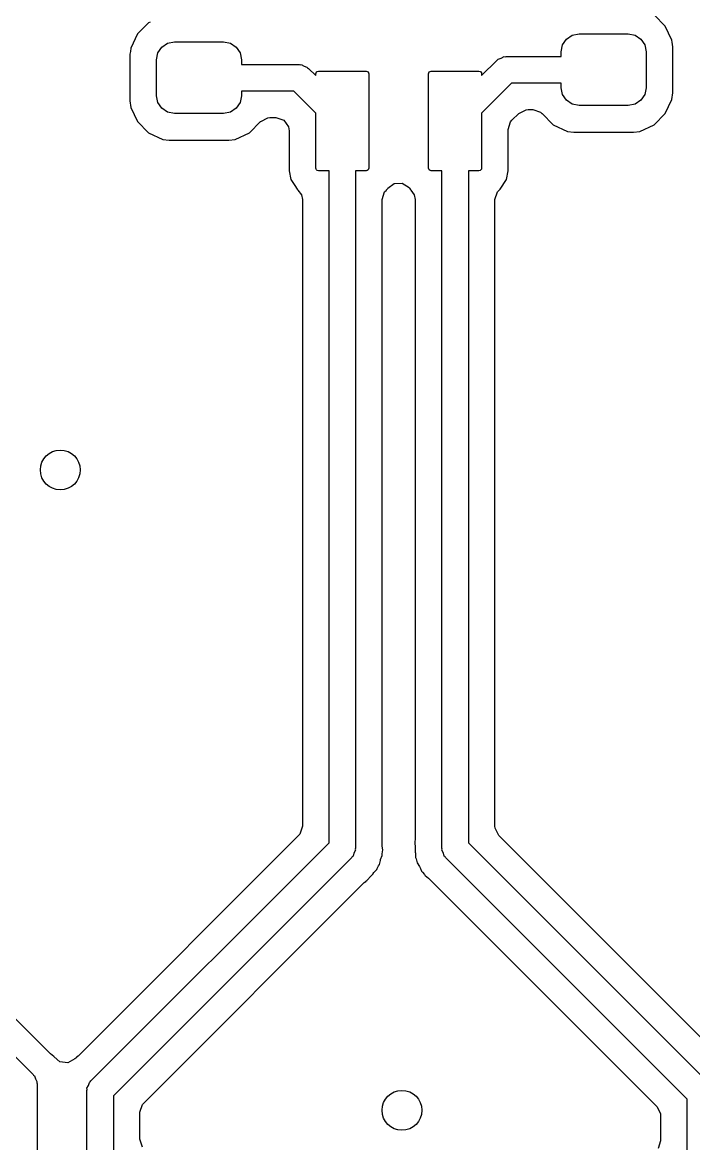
# Model space of a CAD drawing. Extents: x 100.3 to 197.2, y -144.7 to -85.3.
# Drawn here: x 117.84 to 122.9, y -111.05 to -102.6 of the extents above; entities that cross this region are included whole.
import ezdxf

# ---------------------------------------------------------------- set-up
doc = ezdxf.new("R2010")
doc.units = 0
doc.layers.add('BLACK', color=7, linetype='CONTINUOUS')

msp = doc.modelspace()

# ---------------------------------------------------------------- linework, layer by layer
at = {"layer": 'BLACK', "linetype": 'CONTINUOUS'}
for p, q in [((122.684, -102.63), (122.6, -102.546)), ((118.79, -102.606), (118.706, -102.69)), ((118.803, -102.6), (118.79, -102.606)), ((122.734, -102.736), (122.684, -102.63)), ((122.684, -102.63), (122.684, -102.63)), ((122.684, -102.63), (122.684, -102.63)), ((118.706, -102.69), (118.656, -102.797)), ((121.94, -102.73), (121.983, -102.7)), ((121.983, -102.7), (122.035, -102.69)), ((122.035, -102.69), (122.405, -102.69)), ((122.405, -102.69), (122.457, -102.7)), ((122.457, -102.7), (122.5, -102.73)), ((118.656, -102.797), (118.653, -102.822)), ((118.656, -102.797), (118.656, -102.797)), ((118.86, -102.833), (118.89, -102.79)), ((118.89, -102.79), (118.933, -102.76)), ((118.933, -102.76), (118.985, -102.75)), ((118.985, -102.75), (119.355, -102.75)), ((119.355, -102.75), (119.407, -102.76)), ((119.407, -102.76), (119.45, -102.79)), ((119.45, -102.79), (119.48, -102.833)), ((121.9, -102.825), (121.91, -102.773)), ((121.91, -102.773), (121.94, -102.73)), ((122.5, -102.73), (122.53, -102.773)), ((122.53, -102.773), (122.54, -102.825)), ((122.734, -102.737), (122.734, -102.736)), ((122.736, -102.753), (122.734, -102.737)), ((122.74, -102.786), (122.736, -102.753)), ((122.74, -103.134), (122.74, -102.786)), ((118.65, -102.843), (118.649, -102.846)), ((118.649, -102.846), (118.649, -103.194)), ((118.653, -102.822), (118.65, -102.843)), ((118.85, -102.885), (118.86, -102.833)), ((118.85, -103.155), (118.85, -102.885)), ((119.48, -102.833), (119.49, -102.885)), ((119.49, -102.885), (119.49, -102.92)), ((121.3, -103.004), (121.414, -102.889)), ((121.414, -102.889), (121.421, -102.886)), ((121.421, -102.886), (121.426, -102.879)), ((121.426, -102.879), (121.448, -102.872)), ((121.448, -102.872), (121.469, -102.861)), ((121.469, -102.861), (121.477, -102.862)), ((121.477, -102.862), (121.485, -102.86)), ((121.485, -102.86), (121.9, -102.86)), ((121.9, -102.86), (121.9, -102.825)), ((122.54, -102.825), (122.54, -103.095)), ((119.49, -102.92), (119.925, -102.92)), ((119.925, -102.92), (119.933, -102.922)), ((119.933, -102.922), (119.941, -102.921)), ((119.941, -102.921), (119.962, -102.932)), ((119.962, -102.932), (119.984, -102.939)), ((119.984, -102.939), (119.989, -102.946)), ((119.989, -102.946), (119.996, -102.949)), ((119.996, -102.949), (120.05, -103.004)), ((120.056, -102.976), (120.062, -102.972)), ((120.062, -102.972), (120.07, -102.97)), ((120.07, -102.97), (120.43, -102.97)), ((120.43, -102.97), (120.438, -102.972)), ((120.438, -102.972), (120.444, -102.976)), ((120.906, -102.976), (120.912, -102.972)), ((120.912, -102.972), (120.92, -102.97)), ((120.92, -102.97), (121.28, -102.97)), ((121.28, -102.97), (121.288, -102.972)), ((121.288, -102.972), (121.294, -102.976)), ((120.05, -102.99), (120.052, -102.982)), ((120.05, -103.004), (120.05, -102.99)), ((120.052, -102.982), (120.056, -102.976)), ((120.444, -102.976), (120.448, -102.982)), ((120.448, -102.982), (120.45, -102.99)), ((120.45, -102.99), (120.45, -103.7)), ((120.9, -102.99), (120.902, -102.982)), ((120.9, -103.7), (120.9, -102.99)), ((120.902, -102.982), (120.906, -102.976)), ((121.294, -102.976), (121.298, -102.982)), ((121.298, -102.982), (121.3, -102.99)), ((121.3, -102.99), (121.3, -103.004)), ((119.884, -103.12), (119.49, -103.12)), ((119.49, -103.12), (119.49, -103.155)), ((120.05, -103.286), (119.884, -103.12)), ((121.526, -103.06), (121.3, -103.286)), ((121.9, -103.06), (121.526, -103.06)), ((121.9, -103.095), (121.9, -103.06)), ((121.91, -103.147), (121.9, -103.095)), ((122.54, -103.095), (122.53, -103.147)), ((122.734, -103.183), (122.74, -103.134)), ((118.649, -103.194), (118.649, -103.194)), ((118.649, -103.194), (118.656, -103.243)), ((118.86, -103.207), (118.85, -103.155)), ((118.89, -103.25), (118.86, -103.207)), ((119.48, -103.207), (119.45, -103.25)), ((119.49, -103.155), (119.48, -103.207)), ((121.94, -103.19), (121.91, -103.147)), ((121.983, -103.22), (121.94, -103.19)), ((122.035, -103.23), (121.983, -103.22)), ((122.457, -103.22), (122.405, -103.23)), ((122.5, -103.19), (122.457, -103.22)), ((122.53, -103.147), (122.5, -103.19)), ((122.684, -103.29), (122.734, -103.183)), ((118.656, -103.243), (118.656, -103.243)), ((118.656, -103.243), (118.706, -103.35)), ((118.933, -103.28), (118.89, -103.25)), ((118.985, -103.29), (118.933, -103.28)), ((119.355, -103.29), (118.985, -103.29)), ((119.407, -103.28), (119.355, -103.29)), ((119.45, -103.25), (119.407, -103.28)), ((120.05, -103.7), (120.05, -103.286)), ((121.3, -103.286), (121.3, -103.7)), ((121.529, -103.34), (121.58, -103.289)), ((121.58, -103.289), (121.635, -103.262)), ((121.635, -103.262), (121.65, -103.26)), ((121.65, -103.26), (121.685, -103.26)), ((121.685, -103.26), (121.743, -103.279)), ((121.743, -103.279), (121.755, -103.289)), ((121.755, -103.289), (121.756, -103.29)), ((121.756, -103.29), (121.756, -103.29)), ((121.756, -103.29), (121.84, -103.374)), ((122.405, -103.23), (122.035, -103.23)), ((122.6, -103.374), (122.684, -103.29)), ((118.706, -103.35), (118.706, -103.35)), ((118.706, -103.35), (118.706, -103.35)), ((118.706, -103.35), (118.79, -103.434)), ((119.55, -103.434), (119.634, -103.35)), ((119.634, -103.35), (119.635, -103.349)), ((119.634, -103.35), (119.634, -103.35)), ((119.635, -103.349), (119.689, -103.322)), ((119.689, -103.322), (119.705, -103.32)), ((119.705, -103.32), (119.75, -103.32)), ((119.75, -103.32), (119.809, -103.339)), ((119.809, -103.339), (119.845, -103.389)), ((119.845, -103.389), (119.849, -103.419)), ((121.5, -103.41), (121.519, -103.352)), ((121.519, -103.352), (121.529, -103.34)), ((121.84, -103.374), (121.84, -103.374)), ((121.84, -103.374), (121.84, -103.374)), ((121.84, -103.374), (121.947, -103.424)), ((122.493, -103.424), (122.6, -103.374)), ((118.79, -103.434), (118.79, -103.434)), ((118.79, -103.434), (118.79, -103.434)), ((118.79, -103.434), (118.897, -103.484)), ((119.443, -103.484), (119.55, -103.434)), ((119.849, -103.419), (119.849, -103.722)), ((121.5, -103.722), (121.5, -103.41)), ((121.947, -103.424), (121.947, -103.424)), ((121.947, -103.424), (121.947, -103.424)), ((121.947, -103.424), (121.996, -103.43)), ((121.996, -103.43), (121.996, -103.43)), ((121.996, -103.43), (122.444, -103.43)), ((122.444, -103.43), (122.493, -103.424)), ((122.444, -103.43), (122.444, -103.43)), ((118.897, -103.484), (118.897, -103.484)), ((118.897, -103.484), (118.897, -103.484)), ((118.897, -103.484), (118.946, -103.49)), ((118.946, -103.49), (118.946, -103.49)), ((118.946, -103.49), (119.394, -103.49)), ((119.394, -103.49), (119.443, -103.484)), ((119.394, -103.49), (119.394, -103.49)), ((119.849, -103.722), (119.85, -103.722)), ((119.85, -103.722), (119.862, -103.786)), ((120.052, -103.708), (120.05, -103.7)), ((120.056, -103.714), (120.052, -103.708)), ((120.062, -103.718), (120.056, -103.714)), ((120.07, -103.72), (120.062, -103.718)), ((120.15, -103.72), (120.07, -103.72)), ((120.15, -108.784), (120.15, -103.72)), ((120.43, -103.72), (120.35, -103.72)), ((120.35, -103.72), (120.35, -108.825)), ((120.438, -103.718), (120.43, -103.72)), ((120.444, -103.714), (120.438, -103.718)), ((120.448, -103.708), (120.444, -103.714)), ((120.45, -103.7), (120.448, -103.708)), ((120.902, -103.708), (120.9, -103.7)), ((120.906, -103.714), (120.902, -103.708)), ((120.912, -103.718), (120.906, -103.714)), ((120.92, -103.72), (120.912, -103.718)), ((121, -103.72), (120.92, -103.72)), ((121, -108.825), (121, -103.72)), ((121.28, -103.72), (121.2, -103.72)), ((121.2, -103.72), (121.2, -108.784)), ((121.288, -103.718), (121.28, -103.72)), ((121.294, -103.714), (121.288, -103.718)), ((121.298, -103.708), (121.294, -103.714)), ((121.3, -103.7), (121.298, -103.708)), ((121.488, -103.786), (121.5, -103.722)), ((119.862, -103.786), (119.862, -103.786)), ((119.862, -103.786), (119.893, -103.831)), ((120.593, -103.853), (120.641, -103.816)), ((120.641, -103.816), (120.702, -103.813)), ((120.702, -103.813), (120.753, -103.847)), ((121.439, -103.859), (121.488, -103.786)), ((119.893, -103.831), (119.911, -103.859)), ((119.911, -103.859), (119.911, -103.859)), ((119.911, -103.859), (119.918, -103.866)), ((119.918, -103.866), (119.916, -103.868)), ((119.916, -103.868), (119.943, -103.903)), ((119.943, -103.903), (119.95, -103.938)), ((120.55, -103.938), (120.569, -103.879)), ((120.569, -103.879), (120.583, -103.867)), ((120.582, -103.866), (120.589, -103.859)), ((120.583, -103.867), (120.582, -103.866)), ((120.589, -103.859), (120.59, -103.857)), ((120.589, -103.859), (120.589, -103.859)), ((120.59, -103.857), (120.593, -103.853)), ((120.753, -103.847), (120.757, -103.853)), ((120.757, -103.853), (120.761, -103.859)), ((120.761, -103.859), (120.761, -103.859)), ((120.761, -103.859), (120.761, -103.859)), ((120.761, -103.859), (120.761, -103.859)), ((120.761, -103.859), (120.768, -103.866)), ((120.768, -103.866), (120.766, -103.868)), ((120.766, -103.868), (120.793, -103.903)), ((120.793, -103.903), (120.799, -103.938)), ((121.4, -103.938), (121.419, -103.879)), ((121.419, -103.879), (121.433, -103.867)), ((121.432, -103.866), (121.439, -103.859)), ((121.433, -103.867), (121.432, -103.866)), ((121.439, -103.859), (121.439, -103.859)), ((119.95, -103.938), (119.95, -108.66)), ((120.55, -108.801), (120.55, -103.938)), ((120.799, -103.938), (120.799, -108.76)), ((121.4, -104.16), (121.4, -103.938)), ((121.4, -104.253), (121.4, -104.16)), ((121.4, -104.705), (121.4, -104.253)), ((121.4, -106.65), (121.4, -104.705)), ((121.4, -107.25), (121.4, -106.65)), ((121.4, -108.66), (121.4, -107.25)), ((116, -108.609), (117.921, -110.529)), ((118.045, -110.37), (116.229, -108.555)), ((119.931, -108.718), (119.921, -108.73)), ((119.95, -108.66), (119.931, -108.718)), ((121.402, -108.675), (121.4, -108.66)), ((121.429, -108.73), (121.402, -108.675)), ((119.921, -108.73), (118.259, -110.391)), ((118.354, -110.579), (120.15, -108.784)), ((120.551, -108.808), (120.55, -108.801)), ((120.799, -108.76), (120.797, -108.774)), ((120.797, -108.774), (120.798, -108.774)), ((120.798, -108.774), (120.797, -108.783)), ((120.797, -108.783), (120.799, -108.82)), ((121.2, -108.784), (123.021, -110.604)), ((123.145, -110.445), (121.429, -108.73)), ((120.331, -108.884), (120.324, -108.889)), ((120.338, -108.862), (120.331, -108.884)), ((120.349, -108.841), (120.338, -108.862)), ((120.35, -108.825), (120.348, -108.833)), ((120.348, -108.833), (120.349, -108.841)), ((120.539, -108.911), (120.55, -108.881)), ((120.55, -108.871), (120.553, -108.849)), ((120.55, -108.881), (120.55, -108.871)), ((120.555, -108.839), (120.551, -108.808)), ((120.553, -108.849), (120.555, -108.839)), ((120.799, -108.82), (120.799, -108.828)), ((120.799, -108.828), (120.799, -108.831)), ((120.799, -108.831), (120.799, -108.833)), ((120.799, -108.833), (120.799, -108.853)), ((120.799, -108.853), (120.8, -108.856)), ((120.8, -108.856), (120.801, -108.863)), ((120.801, -108.863), (120.802, -108.895)), ((121.002, -108.833), (121, -108.825)), ((121.001, -108.841), (121.002, -108.833)), ((121.012, -108.862), (121.001, -108.841)), ((121.019, -108.884), (121.012, -108.862)), ((121.026, -108.889), (121.019, -108.884)), ((120.321, -108.896), (118.525, -110.691)), ((120.324, -108.889), (120.321, -108.896)), ((120.513, -108.977), (120.524, -108.957)), ((120.524, -108.957), (120.53, -108.948)), ((120.53, -108.948), (120.537, -108.917)), ((120.537, -108.917), (120.539, -108.911)), ((120.802, -108.895), (120.802, -108.895)), ((120.802, -108.895), (120.806, -108.904)), ((120.806, -108.904), (120.813, -108.926)), ((120.813, -108.926), (120.815, -108.935)), ((120.815, -108.935), (120.832, -108.963)), ((120.832, -108.963), (120.835, -108.969)), ((120.835, -108.969), (120.839, -108.977)), ((121.029, -108.896), (121.026, -108.889)), ((122.85, -110.716), (121.029, -108.896)), ((120.434, -109.069), (120.467, -109.033)), ((120.467, -109.033), (120.468, -109.032)), ((120.468, -109.032), (120.482, -109.018)), ((120.482, -109.018), (120.484, -109.015)), ((120.484, -109.015), (120.488, -109.009)), ((120.488, -109.009), (120.499, -108.998)), ((120.499, -108.998), (120.51, -108.986)), ((120.51, -108.986), (120.513, -108.977)), ((120.839, -108.977), (120.848, -108.998)), ((120.848, -108.998), (120.855, -109.005)), ((120.855, -109.005), (120.869, -109.023)), ((120.869, -109.023), (120.872, -109.028)), ((120.872, -109.028), (120.874, -109.031)), ((120.874, -109.031), (120.9, -109.05)), ((120.9, -109.05), (120.905, -109.055)), ((120.905, -109.055), (122.621, -110.77)), ((118.754, -110.745), (120.416, -109.084)), ((120.416, -109.084), (120.428, -109.075)), ((120.427, -109.074), (120.434, -109.069)), ((120.428, -109.075), (120.427, -109.074)), ((120.434, -109.069), (120.434, -109.069)), ((118.05, -110.375), (118.045, -110.37)), ((118.076, -110.394), (118.05, -110.375)), ((118.078, -110.397), (118.076, -110.394)), ((118.076, -110.394), (118.076, -110.394)), ((118.121, -110.435), (118.078, -110.397)), ((118.241, -110.406), (118.235, -110.412)), ((118.248, -110.401), (118.241, -110.406)), ((118.259, -110.391), (118.247, -110.4)), ((118.247, -110.4), (118.248, -110.401)), ((118.182, -110.442), (118.121, -110.435)), ((118.235, -110.412), (118.182, -110.442)), ((117.921, -110.529), (117.924, -110.536)), ((117.924, -110.536), (117.931, -110.541)), ((117.931, -110.541), (117.938, -110.563)), ((117.938, -110.563), (117.949, -110.584)), ((117.949, -110.584), (117.948, -110.592)), ((117.948, -110.592), (117.95, -110.6)), ((117.95, -110.6), (117.95, -112.725)), ((118.325, -110.65), (118.327, -110.642)), ((118.325, -112.85), (118.325, -110.65)), ((118.326, -110.634), (118.337, -110.613)), ((118.327, -110.642), (118.326, -110.634)), ((118.337, -110.613), (118.344, -110.591)), ((118.344, -110.591), (118.351, -110.586)), ((118.351, -110.586), (118.354, -110.579)), ((118.525, -110.691), (118.525, -112.809)), ((118.744, -110.757), (118.754, -110.745)), ((122.85, -112.459), (122.85, -110.716)), ((118.725, -110.815), (118.744, -110.757)), ((118.725, -111.018), (118.725, -110.815)), ((122.621, -110.77), (122.648, -110.825)), ((122.648, -110.825), (122.649, -110.84)), ((122.649, -110.84), (122.649, -111.029)), ((118.744, -111.077), (118.725, -111.018)), ((122.649, -111.029), (122.631, -111.087))]:
    msp.add_line(p, q, dxfattribs=at)
at = {"layer": 'BLACK'}
for centre in [(118.125, -105.975), (120.7, -110.8)]:
    msp.add_circle(centre, 0.15, dxfattribs=at)

doc.saveas('drawing.dxf')
